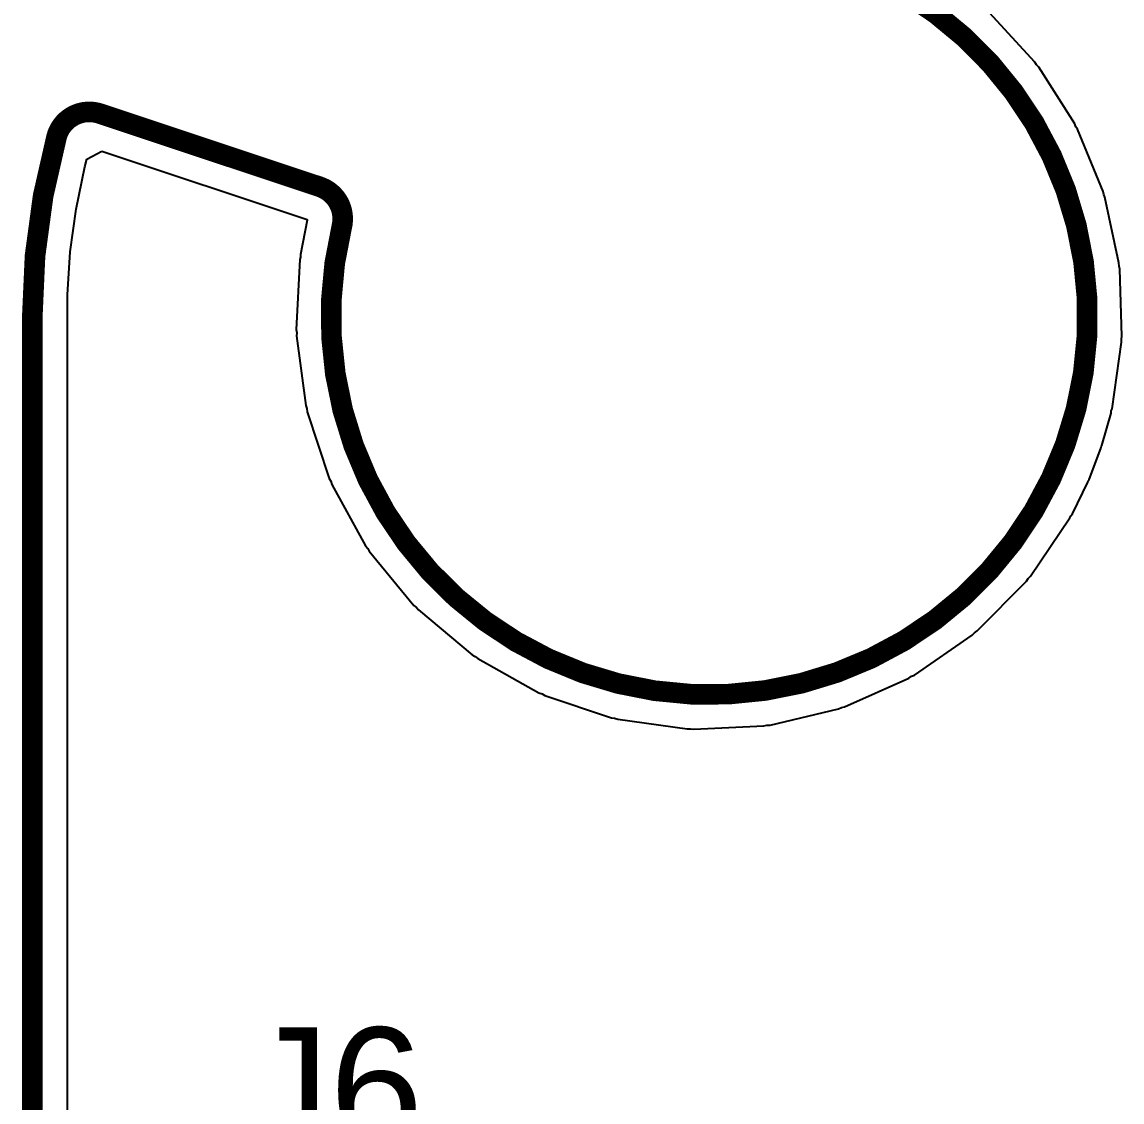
# Model space of a CAD drawing. Header units: inches. Extents: x -1 to 214, y -2 to 213.
# Drawn here: x -0.8502 to -0.5303, y -0.1493 to 0.1649 of the extents above; entities that cross this region are included whole.
import ezdxf

# ---------------------------------------------------------------- set-up
doc = ezdxf.new("R2010")
doc.units = ezdxf.units.IN
doc.header["$MEASUREMENT"] = 0
for name, color, linetype in [('Board_outline', 216, 'Continuous'), ('Top Layer', 1, 'Continuous'), ('Top Overlay', 2, 'Continuous')]:
    doc.layers.add(name, color=color, linetype=linetype)
doc.styles.add('Arial', font='', dxfattribs={"height": 0.2})
doc.styles.get('Arial').set_extended_font_data('Arial')

msp = doc.modelspace()

# ---------------------------------------------------------------- linework, layer by layer
at = {"layer": 'Board_outline'}
for points in [[(-0.67642, 0.18606, 0.006, 0.006, -3.570956), (-0.75722, 0.10527, 0.006, 0.006, 0)], [(-0.84013, 0.13149, 0.006, 0.006, -0.429721), (-0.82753, 0.13821, 0.006, 0.006, 0)], [(-0.82753, 0.13821, 0.006, 0.006, 0), (-0.76366, 0.11694, 0.006, 0.006, 0)], [(-0.8472, 0.07919, 0.006, 0.006, -0.067325), (-0.84013, 0.13149, 0.006, 0.006, 0)], [(-0.76366, 0.11694, 0.006, 0.006, -0.390333), (-0.75722, 0.10527, 0.006, 0.006, 0)], [(-0.8472, -1.29876, 0.006, 0.006, 0), (-0.8472, 0.07919, 0.006, 0.006, 0)]]:
    msp.add_lwpolyline(points, format="xyseb", dxfattribs=at)
for points in [[(-0.82903, 0.13821, 0.003, 0.003, 1), (-0.82603, 0.13821, 0.003, 0.003, 1)], [(-0.82903, 0.13821, 0.003, 0.003, 1), (-0.82603, 0.13821, 0.003, 0.003, 1)], [(-0.84163, 0.13149, 0.003, 0.003, 1), (-0.83863, 0.13149, 0.003, 0.003, 1)], [(-0.84163, 0.13149, 0.003, 0.003, 1), (-0.83863, 0.13149, 0.003, 0.003, 1)], [(-0.76516, 0.11694, 0.003, 0.003, 1), (-0.76216, 0.11694, 0.003, 0.003, 1)], [(-0.76516, 0.11694, 0.003, 0.003, 1), (-0.76216, 0.11694, 0.003, 0.003, 1)], [(-0.75872, 0.10527, 0.003, 0.003, 1), (-0.75572, 0.10527, 0.003, 0.003, 1)], [(-0.75872, 0.10527, 0.003, 0.003, 1), (-0.75572, 0.10527, 0.003, 0.003, 1)], [(-0.8487, 0.07919, 0.003, 0.003, 1), (-0.8457, 0.07919, 0.003, 0.003, 1)], [(-0.8487, 0.07919, 0.003, 0.003, 1), (-0.8457, 0.07919, 0.003, 0.003, 1)]]:
    msp.add_lwpolyline(points, format="xyseb", close=True, dxfattribs=at)
at = {"layer": 'Top Layer'}
for p, q in [((-0.55564, 0.15315), (-0.56886, 0.1675)), ((-0.55517, 0.15237), (-0.55564, 0.15315)), ((-0.55454, 0.15172), (-0.55517, 0.15237)), ((-0.54406, 0.13525), (-0.55454, 0.15172)), ((-0.54373, 0.1344), (-0.54406, 0.13525)), ((-0.54323, 0.13365), (-0.54373, 0.1344)), ((-0.53583, 0.11559), (-0.54323, 0.13365)), ((-0.83197, 0.12273), (-0.83137, 0.12492)), ((-0.83137, 0.12492), (-0.82695, 0.12727)), ((-0.82695, 0.12727), (-0.76731, 0.10741)), ((-0.83448, 0.11043), (-0.83197, 0.12273)), ((-0.53565, 0.1147), (-0.53583, 0.11559)), ((-0.53529, 0.11386), (-0.53565, 0.1147)), ((-0.5312, 0.09478), (-0.53529, 0.11386)), ((-0.83616, 0.09799), (-0.83448, 0.11043)), ((-0.76723, 0.10722), (-0.76918, 0.0972)), ((-0.76731, 0.10741), (-0.76723, 0.10722)), ((-0.83701, 0.08547), (-0.83616, 0.09799)), ((-0.76918, 0.09649), (-0.76936, 0.09579)), ((-0.76918, 0.0972), (-0.76918, 0.09649)), ((-0.76936, 0.09579), (-0.77045, 0.07542)), ((-0.53119, 0.09387), (-0.5312, 0.09478)), ((-0.53098, 0.09299), (-0.53119, 0.09387)), ((-0.53032, 0.07348), (-0.53098, 0.09299)), ((-0.837, 0.07919), (-0.83701, 0.08547)), ((-0.837, -1.29876), (-0.837, 0.07919)), ((-0.837, 0.07919), (-0.837, 0.07919)), ((-0.837, 0.07919), (-0.837, 0.07919)), ((-0.77045, 0.07542), (-0.77032, 0.07448)), ((-0.77032, 0.07448), (-0.77038, 0.07353)), ((-0.77038, 0.07353), (-0.76769, 0.0533)), ((-0.53322, 0.05236), (-0.53042, 0.07168)), ((-0.53047, 0.07258), (-0.53032, 0.07348)), ((-0.53042, 0.07168), (-0.53047, 0.07258)), ((-0.76769, 0.0533), (-0.76738, 0.0524)), ((-0.76738, 0.0524), (-0.76727, 0.05146)), ((-0.76727, 0.05146), (-0.76089, 0.03207)), ((-0.5335, 0.05103), (-0.53345, 0.05172)), ((-0.53345, 0.05172), (-0.53322, 0.05236)), ((-0.53617, 0.04164), (-0.5335, 0.05103)), ((-0.53638, 0.04124), (-0.53617, 0.04164)), ((-0.53989, 0.03182), (-0.53646, 0.04079)), ((-0.53646, 0.04079), (-0.53638, 0.04124)), ((-0.76089, 0.03207), (-0.76042, 0.03125)), ((-0.76042, 0.03125), (-0.76013, 0.03034)), ((-0.76013, 0.03034), (-0.75028, 0.01247)), ((-0.54474, 0.0218), (-0.54025, 0.03098)), ((-0.54025, 0.03098), (-0.54013, 0.03143)), ((-0.54013, 0.03143), (-0.53989, 0.03182)), ((-0.55689, 0.00367), (-0.54546, 0.02058)), ((-0.54546, 0.02058), (-0.54518, 0.02124)), ((-0.54518, 0.02124), (-0.54474, 0.0218)), ((-0.75028, 0.01247), (-0.74967, 0.01174)), ((-0.74967, 0.01174), (-0.74922, 0.0109)), ((-0.74922, 0.0109), (-0.73624, -0.00484)), ((-0.55756, 0.003), (-0.55689, 0.00367)), ((-0.57244, -0.01229), (-0.55809, 0.00221)), ((-0.55809, 0.00221), (-0.55756, 0.003)), ((-0.73624, -0.00484), (-0.73551, -0.00544)), ((-0.73551, -0.00544), (-0.73491, -0.00618)), ((-0.73491, -0.00618), (-0.71925, -0.01926)), ((-0.57323, -0.01282), (-0.57244, -0.01229)), ((-0.59068, -0.02511), (-0.57389, -0.01351)), ((-0.57389, -0.01351), (-0.57323, -0.01282)), ((-0.71925, -0.01926), (-0.71841, -0.01971)), ((-0.71841, -0.01971), (-0.71769, -0.02033)), ((-0.71769, -0.02033), (-0.69988, -0.03029)), ((-0.59233, -0.02603), (-0.59155, -0.02548)), ((-0.59155, -0.02548), (-0.59068, -0.02511)), ((-0.61097, -0.03433), (-0.59233, -0.02603)), ((-0.69988, -0.03029), (-0.69897, -0.03058)), ((-0.69897, -0.03058), (-0.69815, -0.03106)), ((-0.69815, -0.03106), (-0.67881, -0.03755)), ((-0.63261, -0.03965), (-0.61276, -0.03494)), ((-0.61276, -0.03494), (-0.61189, -0.03454)), ((-0.61189, -0.03454), (-0.61097, -0.03433)), ((-0.67881, -0.03755), (-0.67786, -0.03767)), ((-0.67786, -0.03767), (-0.67696, -0.03799)), ((-0.67696, -0.03799), (-0.65675, -0.0408)), ((-0.65675, -0.0408), (-0.65581, -0.04075)), ((-0.65581, -0.04075), (-0.65487, -0.04089)), ((-0.65487, -0.04089), (-0.63448, -0.03992)), ((-0.63448, -0.03992), (-0.63356, -0.03969)), ((-0.63356, -0.03969), (-0.63261, -0.03965))]:
    msp.add_line(p, q, dxfattribs=at)

# ---------------------------------------------------------------- texts
at = {"layer": 'Top Overlay', "style": 'Arial'}
msp.add_text('J6', height=0.035, dxfattribs=at).set_placement((-0.7852, -0.16261))

doc.saveas('drawing.dxf')
